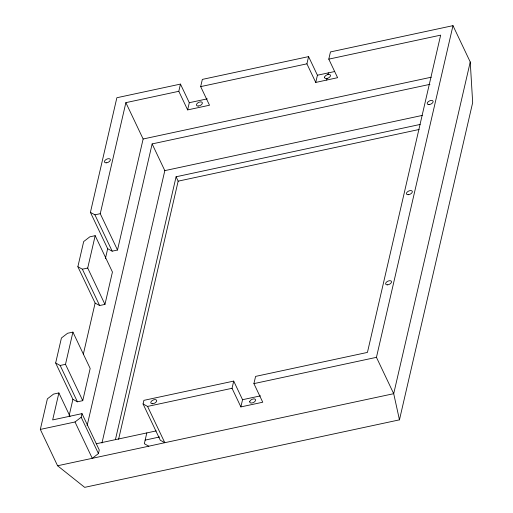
<?xml version="1.0" encoding="UTF-8"?>
<svg xmlns="http://www.w3.org/2000/svg" width="513" height="513" viewBox="0 0 513 513"><rect width="100%" height="100%" fill="white"/><g stroke="black" fill="none" stroke-linecap="round" stroke-linejoin="round"><path stroke-width="0.77" d="M327.987 74.513L328.358 72.884M178.8 91.301L125.871 102.651L143.133 138.997L117.509 250.023L112.174 251.171L107.672 248.709L90.416 212.363L116.868 97.733L180.461 84.094L178.8 91.301L187.636 109.91L209.509 105.223L200.673 86.614L202.34 79.4L308.582 56.616L306.915 63.83L315.751 82.439L337.599 77.687L328.795 59.136L330.455 51.928L452.985 25.65L470.241 61.99L472.672 102.581L399.46 419.846L84.683 487.35L57.584 465.759L40.328 429.419L47.388 398.832L53.557 394.087L58.892 392.939L70.057 416.453M55.654 362.999L61.419 338.009L67.588 333.264L72.923 332.116L90.179 368.462L82.753 400.659L77.418 401.801L72.91 399.338L55.654 362.999L60.162 365.461L77.418 401.801M77.867 266.734L83.677 241.572L89.846 236.82L95.181 235.672L112.437 272.018L104.966 304.395L99.631 305.536L95.123 303.074L77.867 266.734L82.375 269.197L99.631 305.536M58.892 392.939L52.666 419.923L82.009 413.625L99.266 449.972L98.438 453.575L92.269 458.321L75.013 421.981L40.328 429.419M82.753 400.659L65.497 364.313L72.923 332.116M104.966 304.395L87.71 268.049L95.181 235.672M117.509 250.023L100.253 213.684L125.871 102.651M69.14 415.703L72.91 399.338M83.324 354.207L95.123 303.074M105.364 258.699L107.672 248.709M98.438 453.575L81.176 417.229L82.009 413.625M87.12 425.687L152.137 143.916L429.926 84.344M101.959 443.033L164.82 170.63L152.137 143.916M187.636 109.91L189.297 102.703L180.461 84.094M115.425 439.622L176.081 176.78L420.153 124.441M118.586 439.32L178.158 181.16L176.081 176.78M470.241 61.99L393.708 393.683L164.795 442.7L160.293 440.237L143.069 403.962L143.897 400.352L233.71 381.095L242.546 399.704L240.879 406.912L262.752 402.224L253.916 383.615L255.583 376.401L367.443 352.412L440.654 35.147L328.795 59.136M146.814 432.921L144.32 443.732L148.821 446.195L164.795 442.7L147.571 406.418L143.069 403.962M240.879 406.912L232.043 388.303L233.71 381.095M315.751 82.439L317.419 75.225L308.582 56.616M399.46 419.846L393.708 393.683L376.446 357.337L452.985 25.65M326.678 80.06L327.063 78.463M75.013 421.981L81.176 417.229M145.147 440.128L159.607 436.967M200.673 86.614L306.915 63.83M189.297 102.703L207.265 98.849M317.419 75.225L334.604 71.544M143.133 138.997L431.286 77.2M164.82 170.63L422.263 115.419M178.158 181.16L419.102 129.488M90.416 212.363L94.918 214.825L100.253 213.684M82.375 269.197L87.71 268.049M60.162 365.461L65.497 364.313M147.571 406.418L232.043 388.303M253.916 383.615L376.446 357.337M242.546 399.704L260.514 395.85M96.258 443.758L156.189 430.907M57.584 465.759L148.821 446.195M94.918 214.825L112.174 251.171M324.588 77.117L324.569 77.61A3.181 1.725 -25.4 0 0 328.827 77.739A3.181 1.725 -25.4 0 0 329.583 74.507A3.181 1.725 -25.4 0 0 324.812 76.584L324.588 77.117M249.716 401.589L249.882 402.5A3.181 1.738 -25.4 0 0 254.961 401.41L255.583 400.332L255.416 399.428A3.181 1.738 -25.4 0 0 250.338 400.518L249.716 401.589M198.204 106.037A3.181 1.738 -25.4 0 0 202.359 102.844A3.181 1.738 -25.4 0 0 197.652 103.004A3.181 1.738 -25.4 0 0 198.204 106.037M106.197 162.826A3.181 1.738 -25.4 0 0 110.353 159.626A3.181 1.738 -25.4 0 0 105.646 159.793A3.181 1.738 -25.4 0 0 106.197 162.826M428.977 104.581A3.181 1.738 -25.4 0 0 433.132 101.382A3.181 1.738 -25.4 0 0 428.432 101.548A3.181 1.738 -25.4 0 0 428.977 104.581M387.386 284.85A3.181 1.738 -25.4 0 0 391.534 281.65A3.181 1.738 -25.4 0 0 386.834 281.81A3.181 1.738 -25.4 0 0 387.386 284.85M408.181 194.716A3.181 1.738 -25.4 0 0 412.337 191.516A3.181 1.738 -25.4 0 0 407.63 191.682A3.181 1.738 -25.4 0 0 408.181 194.716M152.534 403.75A3.181 1.738 -25.4 0 0 156.689 400.55A3.181 1.738 -25.4 0 0 151.989 400.711A3.181 1.738 -25.4 0 0 152.534 403.75"/></g></svg>
